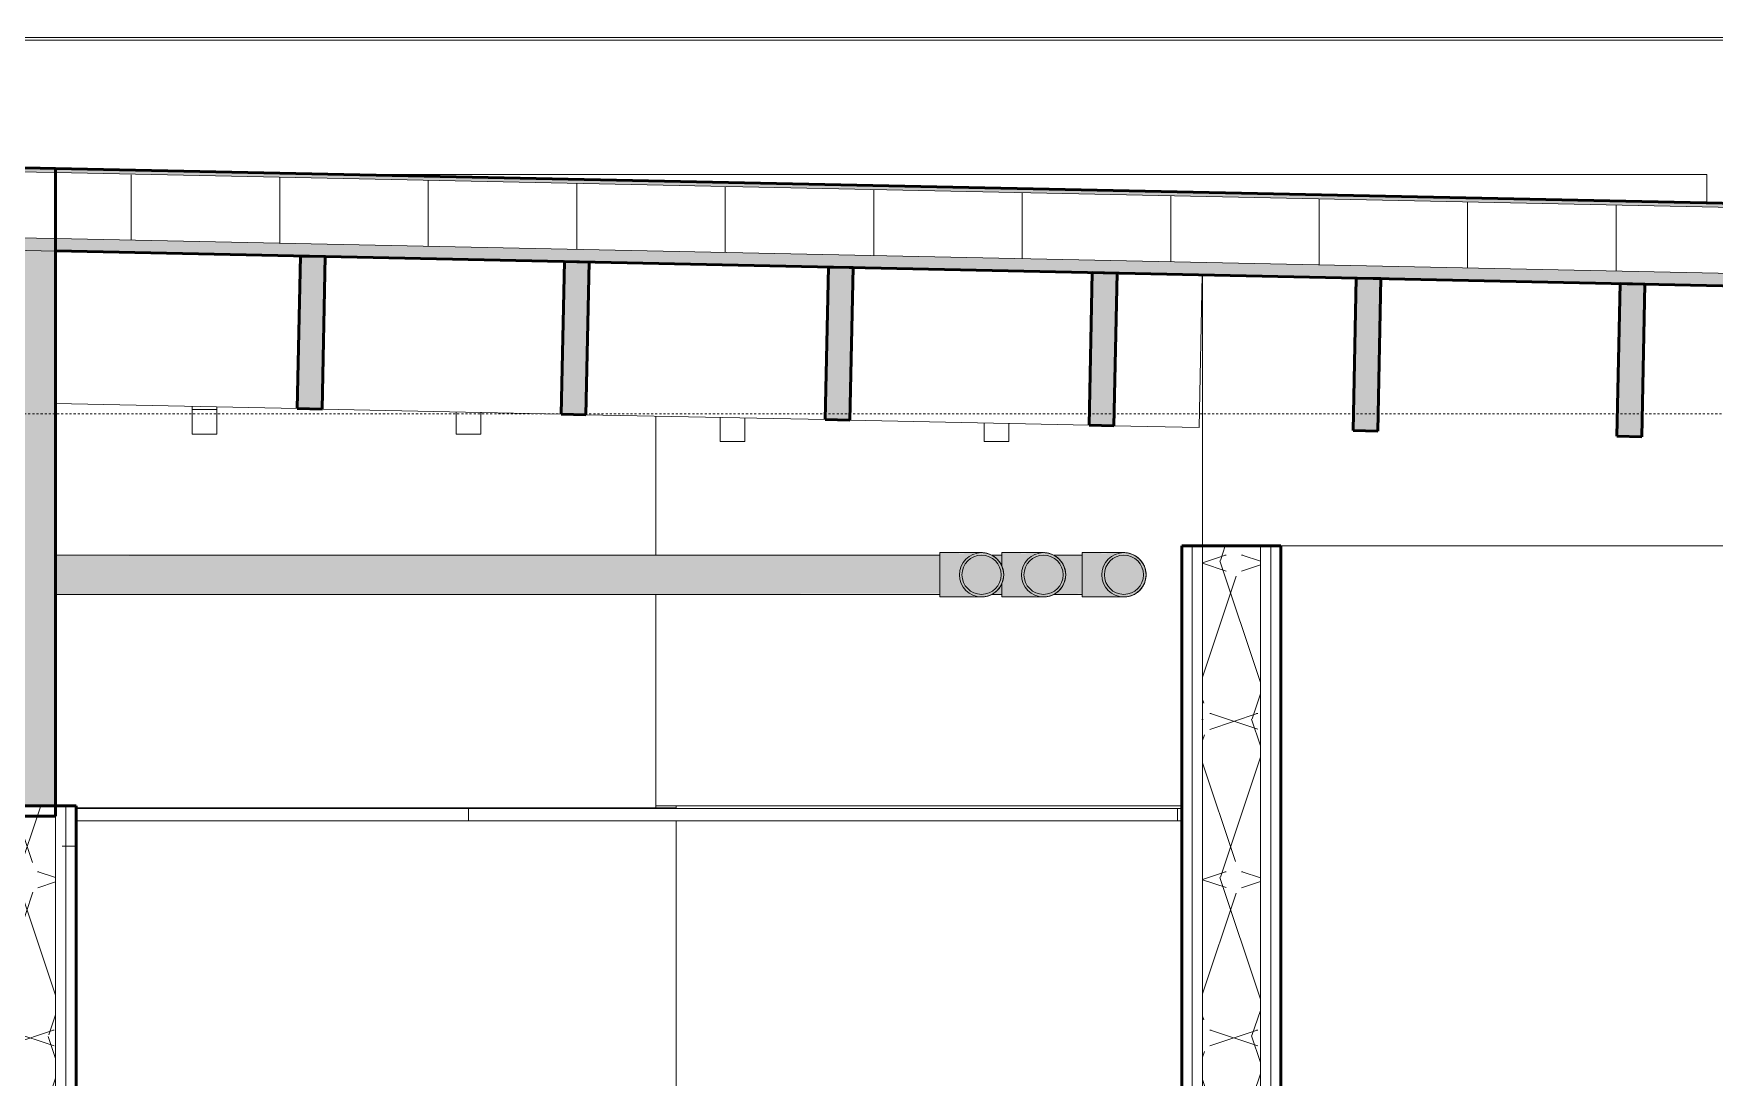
# Model space of a CAD drawing. Header units: inches. Extents: x 9610 to 16692, y -360 to 647.
# Drawn here: x 11647 to 11748.9, y 357.5 to 420.8 of the extents above; entities that cross this region are included whole.
import ezdxf

# ---------------------------------------------------------------- set-up
doc = ezdxf.new("R2010")
doc.units = ezdxf.units.IN
doc.header["$MEASUREMENT"] = 0
doc.linetypes.add('Aligning Line 1_8_', pattern=[0.25, 0.125, -0.125])
for name, color, linetype, lineweight in [('0-1', 7, 'Continuous', 5), ('0-4', 55, 'Continuous', 9), ('A-CLNG-1', 135, 'Continuous', 13), ('A-FLOR-10', 192, 'Continuous', 50), ('A-FLOR-11', 135, 'Continuous', 13), ('A-FLOR-3', 8, 'Continuous', 5), ('A-FLOR-9', 21, 'Continuous', 13), ('A-FLOR-MCUT', 51, 'Continuous', 13), ('A-FLOR-PATT-1', 8, 'Continuous', 9), ('A-ROOF', 132, 'Continuous', 13), ('A-ROOF-1', 252, 'Continuous', 13), ('A-ROOF-2', 31, 'Continuous', 5), ('A-ROOF-3', 132, 'Continuous', 50), ('A-ROOF-4', 135, 'Continuous', 13), ('A-ROOF-PATT-1', 132, 'Continuous', 9), ('A-WALL-2', 7, 'Continuous', 13), ('A-WALL-3', 135, 'Continuous', 13), ('A-WALL-PATT-1', 250, 'Continuous', 9), ('A-WALL-PATT-3', 53, 'Continuous', 9), ('G-ANNO-SYMB', 111, 'Aligning Line 1_8_', 9), ('I-WALL-1', 135, 'Continuous', 13), ('I-WALL-2', 10, 'Continuous', 50), ('P-PIPE-1', 55, 'Continuous', 9), ('P-PIPE-2', 8, 'Continuous', 5), ('P-PIPE-3', 94, 'Continuous', 9), ('S-BEAM-1', 55, 'Continuous', 9), ('S-BEAM-2', 41, 'Continuous', 9), ('S-BEAM-3', 10, 'Continuous', 50)]:
    doc.layers.add(name, color=color, linetype=linetype, lineweight=lineweight)
pattern_1 = [(161.57, (10996.427, 72.48), (-3.839953775732406, -1.544153678278981e-05), [0, -27.322, 3.034, 0]), (18.43, (10995.467, 72.48), (-3.839953775732406, 1.544153678301186e-05), [0, -27.322, 3.034, 0]), (108.43, (10996.427, 72.48), (1.919622001632167, -9.600524588315459), [9.105999999999998, -21.25]), (71.57, (10995.467, 72.48), (1.919622001632168, 9.600524588315459), [9.106, -21.25])]
pattern_2 = [(0, (10995.947, 72), (30.72, 7.68), [1.267, -21.773, 1.267, -21.773, -122.88]), (0, (10995.947, 72), (30.72, 7.68), [-46.08, 1.267, -44.813, 1.267, -21.773, -53.76]), (0, (10995.947, 72), (30.72, 7.68), [-115.2, 1.267, -14.093, 1.267, -37.133]), (120, (11007.467, 75.84), (-22.01107510106448, 22.76430040425796), [1.267, -21.773, 1.267, -21.773, -122.88]), (120, (11007.467, 75.84), (-22.01107510106448, 22.76430040425796), [-46.07999999999999, 1.267, -44.813, 1.267, -21.773, -53.75999999999999]), (120, (11007.467, 75.84), (-22.01107510106448, 22.76430040425796), [-115.2, 1.267, -14.093, 1.267, -37.133]), (240, (11011.307, 91.2), (-8.708924898935503, -30.44430040425795), [1.267, -21.773, 1.267, -21.773, -122.88]), (240, (11011.307, 91.2), (-8.708924898935503, -30.44430040425795), [-46.08, 1.267, -44.813, 1.267, -21.773, -53.76]), (240, (11011.307, 91.2), (-8.708924898935503, -30.44430040425795), [-115.2, 1.267, -14.093, 1.267, -37.133])]
pattern_3 = [(0, (10995.947, 72), (0, 9), []), (90, (10995.947, 72), (-9, 5.51091059616309e-16), [])]

# ---------------------------------------------------------------- blocks, each defined once
blk = doc.blocks.new('Elbow - PVC - Sch 40 - Standard-V23-BUILDING SECTION - EAST_WEST - LOOKING NORTH')
at = {"layer": 'P-PIPE-1'}
for points in [[(11711.74467677441, 388.0000000000051), (11711.74467677441, 389.3440000000009), (11710.58867677441, 389.3437777092749), (11710.58867677441, 388.0000000000051), (11711.08022118118, 388.0000000000051)], [(11711.76677386132, 388.0000000000051), (11711.88092861037, 388.4907890784622), (11711.9728898557, 388.6940261039196), (11712.28023747176, 389.0352656151668), (11712.50118437795, 389.1875000000051), (11712.67132161476, 389.2982043105335), (11712.69313368551, 389.3373714400013), (11711.74467677441, 389.2982043105335), (11711.76635939527, 388.0065245331388)], [(11711.74467677441, 386.656000000001), (11711.74467677441, 388.0000000000011), (11710.58867677441, 388.0000000000051), (11710.58867677441, 386.656000000001)], [(11711.74467677441, 386.656000000001), (11712.52617677442, 386.6888839977577), (11712.54501500826, 386.7102393028121), (11712.69266271001, 386.7346889135881), (11712.36447351476, 386.900097795679), (11712.06842253951, 387.1814732786092), (11711.92357642047, 387.4062500000009), (11711.81532405889, 387.6926523839414), (11711.76635939527, 387.9934754668692), (11711.74467677441, 386.9715948330071), (11711.74467677441, 386.6984198778267)]]:
    blk.add_hatch(color=256, dxfattribs=at).paths.add_polyline_path(points, flags=0)
h = blk.add_hatch(color=256, dxfattribs=at)
h.paths.add_polyline_path([(11713.11992677441, 386.656000000001), (11713.46777957103, 386.7017956894685), (11713.81395287832, 386.8529630812828), (11714.15519238957, 387.1603106973421), (11714.30742677442, 387.3848833555003), (11714.43493067227, 387.7797527378698), (11714.46030293705, 388.0275257775095), (11714.41813108494, 388.3478527966197), (11714.26696369314, 388.6940261039014), (11713.95961607708, 389.0352656151567), (11713.66871088102, 389.2149758368313), (11713.42727439048, 389.3035369187185), (11713.0108582584, 389.3296408574594), (11712.77207397779, 389.2982043105335), (11712.34581693353, 389.0855865060407), (11712.08449636149, 388.8394745340296), (11711.92347296572, 388.5935002381423), (11711.81638985569, 388.3073476160643), (11711.7772158302, 387.9902086491762), (11711.82172246388, 387.6521472033834), (11711.9728898557, 387.3059738960834), (11712.28023747176, 386.9647343848348), (11712.52617677442, 386.8036496460563), (11712.81257915836, 386.6964630812816)], flags=0)
h.paths.add_polyline_path([(11713.11992677442, 386.8125000000003), (11712.81257915836, 386.8529630812824), (11712.42445527328, 387.0496484860863), (11712.22019413494, 387.2385606973485), (11712.09152160742, 387.4062500000009), (11711.9728898557, 387.6926523839414), (11711.93242677442, 388.0000000000051), (11711.9728898557, 388.3073476160643), (11712.09152160743, 388.5937500000049), (11712.28023747176, 388.8396893026642), (11712.6446339714, 389.0774717445462), (11712.94095669981, 389.1639381426872), (11713.11992677442, 389.1875000000051), (11713.42748537664, 389.1469495253885), (11713.82056826226, 388.9463844435913), (11713.95961607708, 388.8396893026599), (11714.14833194141, 388.5937500000015), (11714.2838649171, 388.1789700746407), (11714.30742677442, 388.0000000000011), (11714.26696369314, 387.6926523839418), (11714.07027828833, 387.3045284988563), (11713.95961607708, 387.1603106973438), (11713.66871088102, 386.9529693501158), (11713.29889684901, 386.8360618573146), (11713.16339418733, 386.8182225934741)], flags=0)
for p, q in [((11711.74467677441, 389.3440000000009), (11710.58867677441, 389.3440000000009)), ((11710.58867677441, 388.0000000000006), (11710.58867677441, 389.3440000000006)), ((11710.58867677441, 386.6560000000005), (11710.58867677441, 388.0000000000006)), ((11710.58867677441, 386.656000000001), (11711.74467677441, 386.656000000001))]:
    blk.add_line(p, q, dxfattribs=at)
at = {"layer": 'P-PIPE-1', "flags": 128}
for points in [[(11711.74467677441, 389.3440000000009), (11711.79967210625, 389.3440000000009), (11711.85457945729, 389.3440000000009), (11711.90931098748, 389.3440000000009), (11711.96377913806, 389.3440000000009), (11712.01789677159, 389.3440000000009), (11712.07157731141, 389.3440000000009), (11712.1247348801, 389.3440000000009), (11712.1772844369, 389.3440000000009), (11712.22914191372, 389.3440000000009), (11712.28022434967, 389.3440000000009), (11712.33045002374, 389.3440000000009), (11712.37973858557, 389.3440000000009), (11712.42801118398, 389.3440000000009), (11712.4751905931, 389.3440000000009), (11712.52120133595, 389.3440000000009), (11712.56596980515, 389.3440000000009), (11712.60942438069, 389.3440000000009), (11712.65149554454, 389.3440000000009), (11712.6921159918, 389.3440000000009), (11712.73122073842, 389.3440000000009), (11712.76874722515, 389.3440000000009), (11712.80463541762, 389.3440000000009), (11712.83882790237, 389.3440000000009), (11712.87126997872, 389.3440000000009), (11712.90190974627, 389.3440000000009), (11712.93069818793, 389.3440000000009), (11712.95758924833, 389.3440000000009), (11712.98253990751, 389.3440000000009), (11713.00551024975, 389.3440000000009), (11713.02646352739, 389.3440000000009), (11713.04536621965, 389.3440000000009), (11713.06218808627, 389.3440000000009), (11713.07690221585, 389.3440000000009), (11713.08948506891, 389.3440000000009), (11713.09991651558, 389.3440000000009), (11713.10817986776, 389.3440000000009), (11713.11426190586, 389.3440000000009), (11713.11815289991, 389.3440000000009), (11713.11984662516, 389.3440000000009)], [(11713.11992677441, 389.3440000000009), (11713.17367243956, 389.3429249433533), (11713.22733212311, 389.3397014932717), (11713.28081998101, 389.3343348065886), (11713.3340504441, 389.3268334688578), (11713.386938355, 389.3172094806196), (11713.43939910433, 389.3054782382022), (11713.49134876608, 389.2916585090906), (11713.54270423188, 389.2757724019037), (11713.59338334393, 389.2578453310241), (11713.64330502647, 389.2379059759409), (11713.69238941546, 389.2159862353686), (11713.74055798634, 389.1921211762163), (11713.78773367967, 389.1663489774877), (11713.83384102442, 389.138710869203), (11713.87880625865, 389.1092510664396), (11713.9225574476, 389.0780166985975), (11713.96502459869, 389.0450577340022), (11714.00613977354, 389.0104268999664), (11714.04583719664, 388.9741795984366), (11714.08405336058, 388.9363738173635), (11714.12072712765, 388.8970700379316), (11714.15579982765, 388.8563311378039), (11714.18921535174, 388.8142222905298), (11714.22092024221, 388.7708108612824), (11714.25086377799, 388.7261662990877), (11714.27899805583, 388.6803600257218), (11714.30527806686, 388.6334653214504), (11714.3296617687, 388.5855572077969), (11714.3521101526, 388.536712327523), (11714.37258730595, 388.4870088220176), (11714.39106046967, 388.4365262062867), (11714.40750009064, 388.3853452417463), (11714.42187986897, 388.3335478070217), (11714.43417680008, 388.281216766959), (11714.44437121152, 388.2284358400589), (11714.45244679438, 388.175289464545), (11714.45839062947, 388.1218626632809), (11714.46219320792, 388.0682409077517), (11714.4638484464, 388.0145099813273), (11714.46392677441, 388.000000000001)], [(11714.46392677441, 388.000000000001), (11714.46285171776, 387.9462543348541), (11714.45962826768, 387.8925946513064), (11714.454261581, 387.8391067934046), (11714.44676024327, 387.7858763303114), (11714.43713625503, 387.7329884194124), (11714.42540501261, 387.6805276700829), (11714.4115852835, 387.6285780083308), (11714.39569917632, 387.5772225425329), (11714.37777210543, 387.5265434304793), (11714.35783275035, 387.4766217479381), (11714.33591300978, 387.4275373589522), (11714.31204795063, 387.3793687880732), (11714.2862757519, 387.3321930947389), (11714.25863764361, 387.2860857499952), (11714.22917784085, 387.241120515758), (11714.19794347301, 387.1973693268099), (11714.16498450841, 387.1549021757201), (11714.13035367438, 387.1137870008712), (11714.09410637285, 387.0740895777724), (11714.05630059177, 387.035873413832), (11714.01699681234, 386.9991996467601), (11713.97625791221, 386.9641269467608), (11713.93414906494, 386.9307114226721), (11713.89073763569, 386.8990065322045), (11713.8460930735, 386.8690629964191), (11713.80028680013, 386.8409287185859), (11713.75339209586, 386.8146487075476), (11713.70548398221, 386.7902650057158), (11713.65663910193, 386.7678166218117), (11713.60693559643, 386.747339468461), (11713.5564529807, 386.7288663047407), (11713.50527201616, 386.7124266837722), (11713.45347458143, 386.698046905442), (11713.40114354137, 386.6857499743279), (11713.34836261447, 386.6755555628964), (11713.29521623896, 386.6674799800314), (11713.24178943769, 386.6615361449423), (11713.18816768216, 386.6577335664978), (11713.13443675574, 386.6560783280119), (11713.11992677441, 386.656000000001)], [(11713.11992677441, 386.656000000001), (11713.1188267211, 386.656000000001), (11713.115528321, 386.656000000001), (11713.11003685087, 386.656000000001), (11713.10236109587, 386.656000000001), (11713.09251333559, 386.656000000001), (11713.08050932433, 386.656000000001), (11713.06636826595, 386.656000000001), (11713.05011278313, 386.656000000001), (11713.03176888117, 386.656000000001), (11713.01136590641, 386.656000000001), (11712.98893649925, 386.656000000001), (11712.96451654196, 386.656000000001), (11712.93814510126, 386.656000000001), (11712.90986436583, 386.656000000001), (11712.87971957882, 386.656000000001), (11712.84775896544, 386.656000000001), (11712.81403365587, 386.656000000001), (11712.77859760341, 386.656000000001), (11712.74150749818, 386.656000000001), (11712.70282267644, 386.656000000001), (11712.66260502565, 386.656000000001), (11712.62091888547, 386.656000000001), (11712.57783094484, 386.656000000001), (11712.53341013526, 386.656000000001), (11712.48772752056, 386.656000000001), (11712.44085618317, 386.656000000001), (11712.39287110724, 386.656000000001), (11712.34384905865, 386.656000000001), (11712.29386846223, 386.656000000001), (11712.24300927626, 386.656000000001), (11712.19135286459, 386.656000000001), (11712.13898186646, 386.656000000001), (11712.0859800643, 386.656000000001), (11712.03243224968, 386.656000000001), (11711.97842408769, 386.656000000001), (11711.92404197985, 386.656000000001), (11711.86937292596, 386.656000000001), (11711.81450438482, 386.656000000001), (11711.7595241344, 386.656000000001), (11711.74467677441, 386.656000000001)]]:
    blk.add_lwpolyline(points, dxfattribs=at)
at = {"layer": 'P-PIPE-1'}
for radius, start, end in [(1.34400000000096, 0, 180), (1.343999999999141, 180, 0)]:
    blk.add_arc((11713.11992677441, 388.0000000000006), radius, start, end, dxfattribs=at)
blk = doc.blocks.new('Elbow - PVC - Sch 40 - Standard-V24-BUILDING SECTION - EAST_WEST - LOOKING NORTH')
at = {"layer": 'P-PIPE-1'}
for points in [[(11706.20823295992, 388.0000000000051), (11706.87268855315, 388.0000000000051), (11706.87268855315, 389.344000000001), (11705.71668855315, 389.3437777092749), (11705.71668855315, 388.5219055177457), (11705.79426375602, 388.3062265053084), (11705.83457924028, 388.0000000000051)], [(11706.89478564006, 388.0000000000051), (11707.00894038911, 388.4907890784627), (11707.10090163444, 388.6940261039203), (11707.4082492505, 389.0352656151671), (11707.62919615669, 389.1875000000051), (11707.7993333935, 389.2982043105336), (11707.82114546425, 389.3373714400014), (11706.87268855315, 389.2982043105336), (11706.89437117401, 388.0065245331386)], [(11705.71668855315, 386.656000000001), (11706.87268855315, 386.6984198778268), (11706.87268855315, 388.000000000001), (11705.83457924028, 388.0000000000051), (11705.74668467502, 387.5505115264907), (11705.71668855315, 387.3834103942568), (11705.71668855315, 386.6984198778267)], [(11706.87268855315, 386.656000000001), (11707.65418855316, 386.688883997757), (11707.673026787, 386.7102393028122), (11707.82067448875, 386.7346889135883), (11707.4924852935, 386.900097795679), (11707.19643431825, 387.1814732786086), (11707.05126892098, 387.4070208058272), (11706.94320118079, 387.693504830709), (11706.89437117401, 387.9934754668691), (11706.87268855315, 386.9715948330071), (11706.87268855315, 386.6984198778268)]]:
    blk.add_hatch(color=256, dxfattribs=at).paths.add_polyline_path(points, flags=0)
h = blk.add_hatch(color=256, dxfattribs=at)
h.paths.add_polyline_path([(11708.24793855315, 386.656000000001), (11708.59579134977, 386.7017956894686), (11709.02204839403, 386.9144134939585), (11709.28339158016, 387.1605549372196), (11709.44439218756, 387.4064993411182), (11709.55150740135, 387.6928949124283), (11709.59193855315, 388.0000000000051), (11709.54614286368, 388.3478527966188), (11709.39497547188, 388.694026103898), (11709.08762785582, 389.0352656151562), (11708.84168855316, 389.19635035394), (11708.55528616922, 389.3035369187182), (11708.13887003714, 389.3296408574595), (11707.90008575653, 389.2982043105336), (11707.47382871227, 389.0855865060409), (11707.21267293799, 388.8396893026642), (11707.05158819921, 388.5937500000049), (11706.94428944119, 388.3064954237673), (11706.90522760894, 387.9902086491762), (11706.94973424262, 387.6521472033834), (11707.10090163444, 387.3059738960817), (11707.4082492505, 386.9647343848343), (11707.65418855316, 386.803649646055), (11707.9405909371, 386.6964630812816)], flags=0)
h.paths.add_polyline_path([(11708.24793855316, 386.8125000000003), (11707.94001378995, 386.8532021434593), (11707.55246705202, 387.0496484860864), (11707.34820591368, 387.2385606973492), (11707.21922926765, 387.4069842070467), (11707.10079425923, 387.6934679796296), (11707.06043855316, 388.0000000000051), (11707.10121640452, 388.3081075382632), (11707.22001705575, 388.5943803304752), (11707.40884424836, 388.8401458605801), (11707.77264575014, 389.0774717445448), (11708.06896847856, 389.1639381426873), (11708.28678900602, 389.1823852408496), (11708.55528616922, 389.1470369187234), (11708.94858004099, 388.9463844435918), (11709.08762785581, 388.8396893026642), (11709.27634372015, 388.5937500000049), (11709.41187669584, 388.1789700746552), (11709.43543855316, 388.0000000000051), (11709.39497547188, 387.6926523839414), (11709.19829006706, 387.3045284988546), (11709.08762785582, 387.160310697342), (11708.84168855316, 386.9715948330071), (11708.42690862775, 386.8360618573147), (11708.2484857762, 386.8125720432809)], flags=0)
for p, q in [((11706.87268855315, 389.344000000001), (11705.71668855315, 389.3440000000009)), ((11705.71668855315, 388.5263156716853), (11705.71668855315, 389.3440000000006)), ((11705.71668855315, 386.6560000000005), (11705.71668855315, 387.4736843283157)), ((11705.71668855315, 386.656000000001), (11706.87268855315, 386.656000000001))]:
    blk.add_line(p, q, dxfattribs=at)
at = {"layer": 'P-PIPE-1', "flags": 128}
for points in [[(11706.87268855315, 389.344000000001), (11706.92768388499, 389.344000000001), (11706.98259123603, 389.344000000001), (11707.03732276622, 389.344000000001), (11707.0917909168, 389.344000000001), (11707.14590855033, 389.344000000001), (11707.19958909014, 389.344000000001), (11707.25274665884, 389.344000000001), (11707.30529621564, 389.344000000001), (11707.35715369246, 389.344000000001), (11707.40823612841, 389.344000000001), (11707.45846180248, 389.344000000001), (11707.50775036431, 389.344000000001), (11707.55602296272, 389.344000000001), (11707.60320237184, 389.344000000001), (11707.64921311469, 389.344000000001), (11707.69398158388, 389.344000000001), (11707.73743615943, 389.344000000001), (11707.77950732328, 389.344000000001), (11707.82012777054, 389.344000000001), (11707.85923251716, 389.344000000001), (11707.89675900389, 389.344000000001), (11707.93264719636, 389.344000000001), (11707.9668396811, 389.344000000001), (11707.99928175746, 389.344000000001), (11708.02992152501, 389.344000000001), (11708.05870996667, 389.344000000001), (11708.08560102707, 389.344000000001), (11708.11055168625, 389.344000000001), (11708.13352202849, 389.344000000001), (11708.15447530613, 389.344000000001), (11708.17337799839, 389.344000000001), (11708.19019986501, 389.344000000001), (11708.20491399459, 389.344000000001), (11708.21749684765, 389.344000000001), (11708.22792829432, 389.344000000001), (11708.2361916465, 389.344000000001), (11708.2422736846, 389.344000000001), (11708.24616467865, 389.344000000001), (11708.2478584039, 389.344000000001)], [(11708.28678900602, 389.3432228873259), (11708.3016842183, 389.3429249433534), (11708.35534390184, 389.3397014932717), (11708.40883175975, 389.3343348065887), (11708.46206222284, 389.3268334688578), (11708.51495013374, 389.3172094806197), (11708.56741088307, 389.3054782382022), (11708.61936054482, 389.2916585090907), (11708.67071601062, 389.2757724019039), (11708.72139512267, 389.2578453310242), (11708.77131680521, 389.2379059759409), (11708.8204011942, 389.2159862353687), (11708.86856976508, 389.1921211762164), (11708.91574545841, 389.1663489774878), (11708.96185280316, 389.1387108692031), (11709.00681803739, 389.1092510664397), (11709.05056922634, 389.0780166985975), (11709.09303637743, 389.0450577340023), (11709.13415155228, 389.0104268999664), (11709.17384897538, 388.9741795984368), (11709.21206513932, 388.9363738173636), (11709.24873890639, 388.8970700379317), (11709.28381160639, 388.856331137804), (11709.31722713048, 388.8142222905298), (11709.34893202095, 388.7708108612824), (11709.37887555673, 388.7261662990878), (11709.40700983456, 388.6803600257219), (11709.4332898456, 388.6334653214505), (11709.45767354743, 388.585557207797), (11709.48012193134, 388.536712327523), (11709.50059908469, 388.4870088220176), (11709.51907224841, 388.4365262062868), (11709.53551186938, 388.3853452417463), (11709.54989164771, 388.3335478070218), (11709.56218857882, 388.281216766959), (11709.57238299025, 388.2284358400589), (11709.58045857312, 388.1752894645451), (11709.58640240821, 388.121862663281), (11709.59020498665, 388.0682409077517), (11709.59186022514, 388.0145099813274), (11709.59193855315, 388.0000000000011)], [(11709.59193855315, 388.0000000000011), (11709.5908634965, 387.9462543348542), (11709.58764004642, 387.8925946513065), (11709.58227335974, 387.8391067934047), (11709.57477202201, 387.7858763303115), (11709.56514803377, 387.7329884194125), (11709.55341679135, 387.680527670083), (11709.53959706224, 387.6285780083308), (11709.52371095505, 387.5772225425329), (11709.50578388417, 387.5265434304793), (11709.48584452909, 387.4766217479382), (11709.46392478852, 387.4275373589523), (11709.44005972936, 387.3793687880732), (11709.41428753064, 387.332193094739), (11709.38664942235, 387.2860857499953), (11709.35718961959, 387.2411205157582), (11709.32595525175, 387.19736932681), (11709.29299628715, 387.1549021757202), (11709.25836545312, 387.1137870008713), (11709.22211815159, 387.0740895777724), (11709.18431237051, 387.0358734138321), (11709.14500859108, 386.9991996467602), (11709.10426969095, 386.9641269467608), (11709.06216084368, 386.9307114226722), (11709.01874941443, 386.8990065322045), (11708.97410485224, 386.8690629964191), (11708.92829857887, 386.840928718586), (11708.8814038746, 386.8146487075476), (11708.83349576095, 386.7902650057158), (11708.78465088067, 386.7678166218117), (11708.73494737517, 386.7473394684611), (11708.68446475944, 386.7288663047408), (11708.6332837949, 386.7124266837723), (11708.58148636017, 386.6980469054421), (11708.52915532011, 386.685749974328), (11708.47637439321, 386.6755555628965), (11708.42322801769, 386.6674799800314), (11708.36980121643, 386.6615361449424), (11708.3161794609, 386.6577335664978), (11708.26244853447, 386.656078328012), (11708.24793855315, 386.656000000001)], [(11708.24793855315, 386.656000000001), (11708.24683849984, 386.656000000001), (11708.24354009974, 386.656000000001), (11708.23804862961, 386.656000000001), (11708.23037287461, 386.656000000001), (11708.22052511433, 386.656000000001), (11708.20852110307, 386.656000000001), (11708.19438004469, 386.656000000001), (11708.17812456187, 386.656000000001), (11708.15978065991, 386.656000000001), (11708.13937768515, 386.656000000001), (11708.11694827799, 386.656000000001), (11708.0925283207, 386.656000000001), (11708.06615688, 386.656000000001), (11708.03787614457, 386.656000000001), (11708.00773135755, 386.656000000001), (11707.97577074418, 386.656000000001), (11707.94204543461, 386.656000000001), (11707.90660938215, 386.656000000001), (11707.86951927692, 386.656000000001), (11707.83083445518, 386.656000000001), (11707.79061680439, 386.656000000001), (11707.74893066421, 386.656000000001), (11707.70584272357, 386.656000000001), (11707.661421914, 386.656000000001), (11707.6157392993, 386.656000000001), (11707.56886796191, 386.656000000001), (11707.52088288598, 386.656000000001), (11707.47186083739, 386.656000000001), (11707.42188024097, 386.656000000001), (11707.37102105499, 386.656000000001), (11707.31936464332, 386.656000000001), (11707.2669936452, 386.656000000001), (11707.21399184303, 386.656000000001), (11707.16044402842, 386.656000000001), (11707.10643586642, 386.656000000001), (11707.05205375859, 386.656000000001), (11706.99738470469, 386.656000000001), (11706.94251616355, 386.656000000001), (11706.88753591313, 386.656000000001), (11706.87268855315, 386.656000000001)]]:
    blk.add_lwpolyline(points, dxfattribs=at)
at = {"layer": 'P-PIPE-1'}
for radius, start, end in [(1.34400000000096, 0, 180), (1.343999999999141, 180, 0)]:
    blk.add_arc((11708.24793855315, 388.0000000000006), radius, start, end, dxfattribs=at)
blk = doc.blocks.new('Dimension Lumber - 2x10-V27-BUILDING SECTION - EAST_WEST - LOOKING NORTH')
at = {"layer": 'S-BEAM-1'}
for p, q in [((11656.63939611049, 398.2062098083084), (11656.63939611049, 398.0172666209659)), ((11656.63939611049, 398.0172666209659), (11658.13939611049, 398.0172666209659)), ((11656.63939611049, 396.5269650020307), (11656.63939611049, 398.0172666209659)), ((11658.13939611049, 398.0172666209659), (11658.13939611049, 398.1749488545851)), ((11658.13939611049, 396.5269650020307), (11658.13939611049, 398.0172666209659)), ((11658.13939611049, 396.5269650020307), (11656.63939611049, 396.5269650020307))]:
    blk.add_line(p, q, dxfattribs=at)
blk = doc.blocks.new('Dimension Lumber - 2x10-V28-BUILDING SECTION - EAST_WEST - LOOKING NORTH')
at = {"layer": 'S-BEAM-1'}
for p, q in [((11672.63939611049, 396.5269650020308), (11672.63939611049, 397.8727596352608)), ((11674.13939611049, 396.5269650020308), (11674.13939611049, 397.8414986815376)), ((11674.13939611049, 396.5269650020308), (11672.63939611049, 396.5269650020308))]:
    blk.add_line(p, q, dxfattribs=at)
blk = doc.blocks.new('Dimension Lumber - 2x10-V29-BUILDING SECTION - EAST_WEST - LOOKING NORTH')
at = {"layer": 'S-BEAM-1'}
for p, q in [((11688.63939611049, 396.0906013553926), (11688.63939611049, 397.5393094622133)), ((11690.13939611049, 396.0906013553926), (11690.13939611049, 397.5080485084901)), ((11690.13939611049, 396.0906013553926), (11688.63939611049, 396.0906013553926))]:
    blk.add_line(p, q, dxfattribs=at)
blk = doc.blocks.new('Dimension Lumber - 2x10-V30-BUILDING SECTION - EAST_WEST - LOOKING NORTH')
at = {"layer": 'S-BEAM-1'}
for p, q in [((11704.63939611049, 396.0906013553926), (11704.63939611049, 397.2058592891657)), ((11706.13939611049, 396.0906013553926), (11706.13939611049, 397.1745983354426)), ((11706.13939611049, 396.0906013553926), (11704.63939611049, 396.0906013553926))]:
    blk.add_line(p, q, dxfattribs=at)
blk = doc.blocks.new('Dimension Lumber - 2x10-V31-BUILDING SECTION - EAST_WEST - LOOKING NORTH')
at = {"layer": 'S-BEAM-1'}
for p, q in [((11648.36439611049, 407.6306746375766), (11663.2113021585, 407.3212556756436)), ((11664.7109765155, 407.2900015085275), (11679.20782863315, 406.9878778930728)), ((11680.70750299015, 406.9566237259569), (11695.20435510779, 406.6545001105023)), ((11696.70402946479, 406.6232459433862), (11711.20088158244, 406.3211223279316)), ((11712.70055593944, 406.2898681608155), (11717.86664393153, 406.1822036023817)), ((11717.86664393153, 406.1822036023817), (11717.67390990098, 396.9342117342263)), ((11648.36439611049, 398.3786660696812), (11663.01856812795, 398.0732638074881)), ((11664.51824248495, 398.0420096403722), (11679.0150946026, 397.7398860249174)), ((11680.5147689596, 397.7086318578014), (11695.01162107724, 397.4065082423468)), ((11696.51129543424, 397.3752540752308), (11711.00814755189, 397.0731304597761)), ((11712.50782190889, 397.04187629266), (11717.67390990098, 396.9342117342263))]:
    blk.add_line(p, q, dxfattribs=at)
blk = doc.blocks.new('Dimension Lumber - 2x10-2084812-BUILDING SECTION - EAST_WEST - LOOKING NORTH')
at = {"layer": 'S-BEAM-2'}
blk.add_hatch(color=256, dxfattribs=at).paths.add_polyline_path([(11664.51824248494, 398.0420096403727), (11664.7109765155, 407.290001508528), (11663.2113021585, 407.3212556756441), (11663.01856812795, 398.0732638074884)], flags=0)
at = {"layer": 'S-BEAM-3'}
for p, q in [((11663.2113021585, 407.3212556756436), (11663.01856812795, 398.0732638074883)), ((11664.7109765155, 407.2900015085277), (11663.2113021585, 407.3212556756436)), ((11664.51824248495, 398.0420096403724), (11664.7109765155, 407.2900015085277)), ((11663.01856812795, 398.0732638074883), (11664.51824248495, 398.0420096403724))]:
    blk.add_line(p, q, dxfattribs=at)
blk = doc.blocks.new('Dimension Lumber - 2x10-2084813-BUILDING SECTION - EAST_WEST - LOOKING NORTH')
at = {"layer": 'S-BEAM-2'}
blk.add_hatch(color=256, dxfattribs=at).paths.add_polyline_path([(11680.51476895959, 397.708631857802), (11680.70750299015, 406.9566237259571), (11679.20782863314, 406.9878778930733), (11679.0150946026, 397.7398860249178)], flags=0)
at = {"layer": 'S-BEAM-3'}
for p, q in [((11679.20782863315, 406.9878778930731), (11679.0150946026, 397.7398860249177)), ((11680.70750299015, 406.9566237259571), (11679.20782863315, 406.9878778930731)), ((11680.5147689596, 397.7086318578018), (11680.70750299015, 406.9566237259571)), ((11679.0150946026, 397.7398860249177), (11680.5147689596, 397.7086318578018))]:
    blk.add_line(p, q, dxfattribs=at)
blk = doc.blocks.new('Dimension Lumber - 2x10-2084814-BUILDING SECTION - EAST_WEST - LOOKING NORTH')
at = {"layer": 'S-BEAM-2'}
blk.add_hatch(color=256, dxfattribs=at).paths.add_polyline_path([(11696.51129543423, 397.3752540752315), (11696.70402946479, 406.6232459433866), (11695.20435510778, 406.6545001105028), (11695.01162107725, 397.4065082423471)], flags=0)
at = {"layer": 'S-BEAM-3'}
for p, q in [((11695.20435510779, 406.6545001105023), (11695.01162107725, 397.406508242347)), ((11696.70402946479, 406.6232459433864), (11695.20435510779, 406.6545001105023)), ((11696.51129543425, 397.3752540752311), (11696.70402946479, 406.6232459433864)), ((11695.01162107725, 397.406508242347), (11696.51129543425, 397.3752540752311))]:
    blk.add_line(p, q, dxfattribs=at)
blk = doc.blocks.new('Dimension Lumber - 2x10-2084815-BUILDING SECTION - EAST_WEST - LOOKING NORTH')
at = {"layer": 'S-BEAM-2'}
blk.add_hatch(color=256, dxfattribs=at).paths.add_polyline_path([(11712.50782190888, 397.0418762926607), (11712.70055593944, 406.2898681608156), (11711.20088158243, 406.3211223279319), (11711.00814755189, 397.0731304597763)], flags=0)
at = {"layer": 'S-BEAM-3'}
for p, q in [((11711.20088158244, 406.3211223279317), (11711.00814755189, 397.0731304597763)), ((11712.70055593944, 406.2898681608158), (11711.20088158244, 406.3211223279317)), ((11712.50782190889, 397.0418762926604), (11712.70055593944, 406.2898681608158)), ((11711.00814755189, 397.0731304597763), (11712.50782190889, 397.0418762926604))]:
    blk.add_line(p, q, dxfattribs=at)
blk = doc.blocks.new('Dimension Lumber - 2x10-V32-BUILDING SECTION - EAST_WEST - LOOKING NORTH')
at = {"layer": 'S-BEAM-2'}
blk.add_hatch(color=256, dxfattribs=at).paths.add_polyline_path([(11728.50434838354, 396.70849851009), (11728.69708241409, 405.9564903782453), (11727.19740805709, 405.9877445453614), (11727.00467402654, 396.7397526772078)], flags=0)
at = {"layer": 'S-BEAM-3'}
for p, q in [((11727.19740805709, 405.9877445453612), (11727.00467402654, 396.7397526772058)), ((11728.69708241409, 405.9564903782452), (11727.19740805709, 405.9877445453612)), ((11728.50434838354, 396.7084985100898), (11728.69708241409, 405.9564903782452)), ((11727.00467402654, 396.7397526772058), (11728.50434838354, 396.7084985100898))]:
    blk.add_line(p, q, dxfattribs=at)
blk = doc.blocks.new('CTR - 1st Phase - Common Walls_rvt-1-BUILDING SECTION - EAST_WEST - LOOKING NORTH')
at = {"layer": 'A-WALL-PATT-1'}
h = blk.add_hatch(dxfattribs=at)
h.set_pattern_fill('FP_1', color=256, style=0, pattern_type=2)
h.set_pattern_definition(pattern_2)
h.paths.add_polyline_path([(11717.26439611059, 267.9999999999999), (11717.26439611059, 389.7500000000003), (11716.63939611059, 389.7500000000003), (11716.63939611059, 267.9999999999999)], flags=0)
h = blk.add_hatch(dxfattribs=at)
h.set_pattern_fill('FP_1', color=256, style=0, pattern_type=2)
h.set_pattern_definition(pattern_2)
h.paths.add_polyline_path([(11717.8893961105, 267.9999999999999), (11717.8893961105, 389.7500000000003), (11717.26439611059, 389.7500000000003), (11717.26439611059, 267.9999999999999)], flags=0)
h = blk.add_hatch(dxfattribs=at)
h.set_pattern_fill('FP_1', color=256, style=0, pattern_type=2)
h.set_pattern_definition(pattern_2)
h.paths.add_polyline_path([(11722.01439611058, 267.9999999999876), (11722.01439611058, 389.7499999999876), (11721.38939611059, 389.7499999999876), (11721.38939611059, 267.9999999999876)], flags=0)
h = blk.add_hatch(dxfattribs=at)
h.set_pattern_fill('FP_1', color=256, style=0, pattern_type=2)
h.set_pattern_definition(pattern_2)
h.paths.add_polyline_path([(11722.63939611059, 267.9999999999876), (11722.63939611059, 389.7499999999876), (11722.01439611058, 389.7499999999876), (11722.01439611058, 267.9999999999876)], flags=0)
h = blk.add_hatch(dxfattribs=at)
h.set_pattern_fill('FP_1', color=256, style=0, pattern_type=2)
h.set_pattern_definition(pattern_2)
h.paths.add_polyline_path([(11648.98939611049, 268.0000000000002), (11648.98939611049, 373.9999815333431), (11648.36439611049, 373.9999815333431), (11648.36439611049, 268.0000000000002)], flags=0)
h = blk.add_hatch(dxfattribs=at)
h.set_pattern_fill('FP_1', color=256, style=0, pattern_type=2)
h.set_pattern_definition(pattern_2)
h.paths.add_polyline_path([(11649.61439611049, 268.0000000000002), (11649.61439611049, 373.9999815333431), (11648.98939611049, 373.9999815333431), (11648.98939611049, 268.0000000000002)], flags=0)
at = {"layer": 'A-WALL-PATT-3'}
h = blk.add_hatch(dxfattribs=at)
h.set_pattern_fill('FP_5', color=256, style=0, pattern_type=2)
h.set_pattern_definition(pattern_1)
h.paths.add_polyline_path([(11721.38939611059, 267.9999999999876), (11721.38939611059, 389.7499999999876), (11717.8893961105, 389.7499999999876), (11717.8893961105, 267.9999999999876)], flags=0)
h = blk.add_hatch(dxfattribs=at)
h.set_pattern_fill('FP_5', color=256, style=0, pattern_type=2)
h.set_pattern_definition(pattern_1)
h.paths.add_polyline_path([(11645.70980632208, 268.0000000000002), (11644.86439611048, 282.993230672503), (11644.86439611048, 268.0000000000002)], flags=0)
h.paths.add_polyline_path([(11648.0893961105, 268.0000000000002), (11648.36439611049, 268.0000000000002), (11648.36439611049, 373.9999815333418), (11644.86439611048, 373.9999815333418), (11644.86439611048, 373.874999999988), (11645.70980632208, 373.874999999988), (11645.70980632208, 268.0000000000002)], flags=0)
at = {"layer": 'P-PIPE-1'}
for points in [[(11704.49057924028, 386.8125000000003), (11704.79918839348, 386.8534856270737), (11705.16257924028, 387.0316381698112), (11705.41228926635, 387.2672021851799), (11705.51944194465, 387.4073545929411), (11705.65451738296, 387.8210299253499), (11705.67807924028, 388.0000000000001), (11705.59591400602, 388.4080255193732), (11705.44093075419, 388.695471501146), (11705.32928442595, 388.8404444421884), (11705.0831295743, 389.0289020849127), (11704.79657244854, 389.147215229889), (11704.49057924028, 389.187500000005), (11704.09210756921, 389.109292099274), (11703.81857924027, 388.9683618301791), (11703.65088993762, 388.8396893026641), (11703.46217407329, 388.5937500000049), (11703.34331927169, 388.3056533840106), (11703.31981493614, 387.8728797693769), (11703.34354232157, 387.6926523839413), (11703.46217407329, 387.4062500000009), (11703.65088993762, 387.1603106973419), (11703.89682924028, 386.971594833007), (11704.31160916569, 386.8360618573146), (11704.48915294645, 386.8126877751461)], [(11708.2484857762, 386.8125720432809), (11708.55572915118, 386.8531465704191), (11708.91993855315, 387.0316381698105), (11709.16964857922, 387.2672021851795), (11709.2764621576, 387.4065359332928), (11709.41187669583, 387.8210299253462), (11709.43543855316, 388.0000000000051), (11709.37137151528, 388.3643326082024), (11709.19829006706, 388.6954715011469), (11709.08734693283, 388.8399048624509), (11708.84130779916, 389.0285628804654), (11708.42690862775, 389.1639381426873), (11708.24793855316, 389.1875000000051), (11707.84946688208, 389.1092920992733), (11707.57593855315, 388.9683618301783), (11707.4082492505, 388.8396893026642), (11707.21953338617, 388.5937500000049), (11707.10079425923, 388.3065320203711), (11707.07717424901, 387.8728797693782), (11707.10090163444, 387.6926523839414), (11707.21953338616, 387.4062500000009), (11707.4082492505, 387.160310697342), (11707.65418855315, 386.9715948330071), (11707.9405909371, 386.8529630812824), (11708.24793855316, 386.8125720601272)], [(11713.11992677442, 386.8125000000003), (11713.42727439048, 386.8529630812824), (11713.79192677441, 387.031638169811), (11714.04163680048, 387.2672021851807), (11714.14833194141, 387.4062500000009), (11714.2838649171, 387.8210299253639), (11714.30742677442, 388.0000000000011), (11714.26696369314, 388.3073476160603), (11714.07027828833, 388.6954715011464), (11713.95961607708, 388.8396893026599), (11713.66871088102, 389.0470306498863), (11713.29889684901, 389.1639381426872), (11713.11992677442, 389.1875000000051), (11712.72145510335, 389.1092920992739), (11712.44792677441, 388.9683618301806), (11712.28005112929, 388.8394464564253), (11712.09140513692, 388.5934688153287), (11711.9728898557, 388.3073476160643), (11711.94916247027, 387.8728797693767), (11711.9728898557, 387.6926523839414), (11712.09152160742, 387.4062500000009), (11712.28023747176, 387.160310697342), (11712.52617677441, 386.9715948330071), (11712.81257915836, 386.8529630812824)]]:
    blk.add_hatch(color=256, dxfattribs=at).paths.add_polyline_path(points, flags=0)
at = {"layer": 'P-PIPE-2'}
h = blk.add_hatch(color=256, dxfattribs=at)
h.paths.add_polyline_path([(10400.71668907884, 388.0000000000004), (10400.76248476831, 388.3478527966177), (10400.91365216012, 388.6940261039022), (10401.22099977618, 389.0352656151579), (10401.38868907884, 389.1875000000003), (10400.34929839172, 389.1466643339511), (10400.34929839172, 388.0000000000004), (10400.47977338101, 388.0000000000004)], flags=0)
h.paths.add_polyline_path([(11710.58867677441, 388.0000000000051), (11710.58867677441, 389.1875000000051), (11708.94196465705, 389.1470369187234), (11709.28320416831, 388.8396893026642), (11709.44428890709, 388.5937500000049), (11709.55150740135, 388.3071050875725), (11709.59193855315, 388.0000000000051), (11709.92752043176, 388.0000000000051)], flags=0)
h.paths.add_polyline_path([(11706.89478564006, 388.0000000000051), (11706.90522760894, 388.0097913508308), (11706.89588840788, 388.0069810850808)], flags=0)
h.paths.add_polyline_path([(11703.11532924027, 388.000000000005), (11703.13701186113, 388.0065245331386), (11703.11532924027, 388.139885877387)], flags=0)
h.paths.add_polyline_path([(11703.13742632719, 388.000000000005), (11703.14786829607, 388.0097913508307), (11703.138529095, 388.0069810850807)], flags=0)
h.paths.add_polyline_path([(10396.22128661298, 388.0000000000004), (10396.47405617329, 388.0000591068547), (10396.51984408119, 388.3478527966184), (10396.671011473, 388.6940261039055), (10396.97835908906, 389.0352656151589), (10397.14604839172, 389.1874715310112), (10396.22128661298, 389.1470369187187), (10396.22128661298, 388.1459320809959)], flags=0)
h.paths.add_polyline_path([(11705.71668855315, 388.5219055177457), (11705.71668855315, 389.187500000005), (11705.18460534418, 389.1470369187233), (11705.52584485543, 388.8396893026641), (11705.68692959421, 388.5937500000049)], flags=0)
h.paths.add_polyline_path([(11707.21592159606, 388.8908486796671), (11707.46770721912, 389.1266401188852), (11707.21953338616, 388.894263426535)], flags=0)
h.paths.add_polyline_path([(11703.45856228319, 388.890848679667), (11703.71034790625, 389.1266401188845), (11703.46217407329, 388.8942634265372)], flags=0)
h = blk.add_hatch(color=256, dxfattribs=at)
h.paths.add_polyline_path([(11665.23141400602, 388.0000000000049), (11701.95932924028, 388.000000000005), (11701.95932924028, 389.1875000000049), (11648.36439611049, 389.1470369187231), (11648.36439611049, 388.0000000000048), (11659.84949213102, 388.0000000000049)], flags=0)
h.paths.add_polyline_path([(10450.41439611048, 388.0000000000006), (10450.41439611037, 389.1875000000005), (10404.59193907884, 389.1470369187186), (10404.59193907884, 388.0000000000004), (10448.91707025601, 388.0000000000006)], flags=0)
h = blk.add_hatch(color=256, dxfattribs=at)
h.paths.add_polyline_path([(10396.22128661298, 386.8124999999957), (10397.12402228782, 386.8529630812777), (10396.78278277657, 387.1603106973373), (10396.62169803778, 387.4062499999962), (10396.51451147301, 387.6926523839367), (10396.47405617329, 387.9999408931462), (10396.22128661298, 388.0000000000004), (10396.22128661298, 386.836061857314)], flags=0)
h.paths.add_polyline_path([(11708.86305519767, 386.8125000000003), (11710.58867677441, 386.8529630812824), (11710.58867677441, 388.0000000000051), (11709.59193855315, 388.0000000000014), (11709.50404398789, 387.5505115264914), (11709.39497547187, 387.3059738961044), (11709.08762785581, 386.9647343848457), (11708.86318343992, 386.8125531196818)], flags=0)
h.paths.add_polyline_path([(10400.34929839172, 386.8124999999957), (10401.36653187573, 386.8530636772378), (10401.02502533954, 387.160829542823), (10400.86404600468, 387.406956689123), (10400.75704070588, 387.6934989629781), (10400.71668907884, 387.9999999999992), (10400.34929839172, 387.9990347184598), (10400.34929839172, 386.836061857314)], flags=0)
h.paths.add_polyline_path([(11705.71668855315, 386.8125000000003), (11705.68692959422, 387.4062500000009), (11705.59591400602, 387.2516265922328), (11705.33026854294, 386.9647343848452), (11705.16257924027, 386.8125000000003), (11705.59591400602, 386.8125000000003)], flags=0)
h.paths.add_polyline_path([(11706.89478564006, 388.0000000000051), (11706.87268855315, 388.0000000000051), (11706.89437117401, 387.9934754668691)], flags=0)
h.paths.add_polyline_path([(10403.35889338938, 387.6521472033825), (10403.42237636503, 387.865651723247), (10403.40446794307, 387.9983203070362), (10403.36402109213, 387.6910959726986)], flags=0)
h.paths.add_polyline_path([(10399.17120130481, 388.0000000000004), (10399.16195786253, 387.9993123625067), (10399.17109234468, 387.9993102265275)], flags=0)
h = blk.add_hatch(color=256, dxfattribs=at)
h.paths.add_polyline_path([(10404.59193907884, 386.8124999999957), (10450.41439611048, 386.8529630812779), (10450.41439611037, 388.0000000000006), (10404.59193907885, 388.0000000000004), (10404.59193907884, 386.836061857314)], flags=0)
h.paths.add_polyline_path([(11649.08564838102, 386.8125000000002), (11701.95932924028, 386.8529630812824), (11701.95932924028, 388.000000000005), (11648.36439611049, 388.0000000000048), (11648.36439611049, 386.8125000000002)], flags=0)
at = {"layer": 'A-CLNG-1'}
for p, q in [((11649.61439611049, 373.8249999966185), (11673.38939611063, 373.8249999966185)), ((11673.38939611063, 373.0749999966185), (11649.61439611049, 373.0749999966185)), ((11673.38939611063, 373.8249999966184), (11716.36439611054, 373.8249999966184)), ((11673.38939611063, 373.0749999966184), (11673.38939611063, 373.8249999966184)), ((11716.36439611054, 373.0749999966184), (11673.38939611063, 373.0749999966184)), ((11716.36439611054, 373.8249999966184), (11716.63939611059, 373.8249999966184)), ((11716.36439611054, 373.0749999966184), (11716.36439611054, 373.8249999966184)), ((11716.63939611059, 373.0749999966184), (11716.36439611054, 373.0749999966184))]:
    blk.add_line(p, q, dxfattribs=at)
at = {"layer": 'A-WALL-2'}
for p, q in [((11717.26439611059, 389.7499999999998), (11717.26439611059, 267.9999999999999)), ((11717.88939611059, 389.7499999999998), (11717.88939611059, 267.9999999999999)), ((11721.38939611059, 389.7499999999998), (11721.38939611059, 267.9999999999999)), ((11722.01439611059, 389.7499999999998), (11722.01439611059, 267.9999999999999)), ((11648.36439611049, 373.9999999998856), (11648.36439611049, 267.9999999999999)), ((11648.98939611049, 373.9999999998856), (11648.98939611049, 267.9999999999999))]:
    blk.add_line(p, q, dxfattribs=at)
at = {"layer": 'I-WALL-1'}
for p, q in [((11848.81439611052, 389.749999999987), (11722.63939611059, 389.749999999987)), ((11685.98939611037, 373.8749999999873), (11649.61439611049, 373.8749999999873)), ((11684.73939611036, 373.9999999998545), (11685.98939611037, 373.9999999998545)), ((11716.63939611059, 373.9999999998555), (11685.98939611037, 373.9999999998553)), ((11685.98939611037, 373.9999999998545), (11685.98939611037, 373.8749999999873)), ((11685.98939611037, 373.8249999966185), (11685.98939611037, 373.8749999999873)), ((11685.98939611037, 268), (11685.98939611037, 373.0749999966184))]:
    blk.add_line(p, q, dxfattribs=at)
at = {"layer": 'I-WALL-2'}
for p, q in [((11722.63939611059, 389.7499999999998), (11716.63939611059, 389.7499999999998)), ((11716.63939611059, 389.7499999999998), (11716.63939611059, 267.9999999999999)), ((11722.63939611059, 267.9999999999999), (11722.63939611059, 389.7499999999998)), ((11649.61439611049, 373.9999999998856), (11643.61439611049, 373.9999999998856)), ((11649.61439611049, 267.9999999999999), (11649.61439611049, 373.9999999998856))]:
    blk.add_line(p, q, dxfattribs=at)
at = {"layer": 'P-PIPE-1'}
for p, q in [((11701.95932924028, 389.1875000000004), (11648.36439611049, 389.1875000000004)), ((11705.71668855315, 389.1875000000003), (11705.10569588479, 389.1875000000003)), ((11710.58867677441, 389.1875000000004), (11708.86305519767, 389.1875000000004)), ((11648.36439611049, 386.8125000000003), (11701.95932924028, 386.8125000000003)), ((11705.10569588479, 386.8125000000003), (11705.71668855315, 386.8125000000003)), ((11708.86305519767, 386.8125000000003), (11710.58867677441, 386.8125000000003))]:
    blk.add_line(p, q, dxfattribs=at)
at = {"layer": 'P-PIPE-3'}
for centre, radius, start, end in [((11704.49057924028, 388.0000000000006), 1.1875, 0, 180), ((11708.24793855316, 388.0000000000006), 1.1875, 0, 180), ((11713.11992677442, 388.0000000000006), 1.187500000001819, 0, 180), ((11704.49057924028, 388.0000000000006), 1.1875, 180, 0), ((11708.24793855316, 388.0000000000006), 1.1875, 180, 0), ((11713.11992677442, 388.0000000000006), 1.1875, 180, 0)]:
    blk.add_arc(centre, radius, start, end, dxfattribs=at)
at = {"layer": '0-4'}
for name, p in [('Dimension Lumber - 2x10-V31-BUILDING SECTION - EAST_WEST - LOOKING NORTH', (0, 0)), ('Dimension Lumber - 2x10-2084812-BUILDING SECTION - EAST_WEST - LOOKING NORTH', (0, 0)), ('Dimension Lumber - 2x10-2084813-BUILDING SECTION - EAST_WEST - LOOKING NORTH', (0, 0)), ('Dimension Lumber - 2x10-2084814-BUILDING SECTION - EAST_WEST - LOOKING NORTH', (0, 0)), ('Dimension Lumber - 2x10-2084815-BUILDING SECTION - EAST_WEST - LOOKING NORTH', (0, 0)), ('Dimension Lumber - 2x10-V32-BUILDING SECTION - EAST_WEST - LOOKING NORTH', (0, 0)), ('Dimension Lumber - 2x10-V32-BUILDING SECTION - EAST_WEST - LOOKING NORTH', (15.99652647464882, -0.3333777825707215)), ('Dimension Lumber - 2x10-V27-BUILDING SECTION - EAST_WEST - LOOKING NORTH', (0, 0)), ('Dimension Lumber - 2x10-V28-BUILDING SECTION - EAST_WEST - LOOKING NORTH', (0, 0)), ('Dimension Lumber - 2x10-V29-BUILDING SECTION - EAST_WEST - LOOKING NORTH', (0, 0)), ('Dimension Lumber - 2x10-V30-BUILDING SECTION - EAST_WEST - LOOKING NORTH', (0, 0)), ('Elbow - PVC - Sch 40 - Standard-V23-BUILDING SECTION - EAST_WEST - LOOKING NORTH', (-8.629347534134466, 0)), ('Elbow - PVC - Sch 40 - Standard-V24-BUILDING SECTION - EAST_WEST - LOOKING NORTH', (0, 0)), ('Elbow - PVC - Sch 40 - Standard-V23-BUILDING SECTION - EAST_WEST - LOOKING NORTH', (0, 0))]:
    blk.add_blockref(name, p, dxfattribs=at)
blk = doc.blocks.new('Basic Wall _ EXT - FIBER CEMENT - SMALL - ___-2145935-BUILDING SECTION - EAST_WEST - LOOKING NORTH')
at = {"layer": 'A-WALL-3'}
for p, q in [((12108.98036504494, 420.5719520895087), (11546.98939611051, 420.5719520895087)), ((11546.98939611051, 420.4150655022418), (12109.3029799352, 420.4150655022417))]:
    blk.add_line(p, q, dxfattribs=at)

msp = doc.modelspace()

# ---------------------------------------------------------------- hatches: boundary and pattern name
at = {"layer": 'A-FLOR-3'}
msp.add_hatch(color=256, dxfattribs=at).paths.add_polyline_path([(11852.4143961105, 408.1335822223464), (11852.40866214114, 408.383755927628), (11648.3643961105, 412.6346781365998), (11648.3643961105, 412.3846238890131), (11847.72728961372, 408.2312302743624)], flags=0)
at = {"layer": 'A-FLOR-9'}
msp.add_hatch(color=256, dxfattribs=at).paths.add_polyline_path([(11852.4143961105, 403.3825515182006), (11852.4143961105, 404.1327142609605), (11648.36439611049, 408.3808236602615), (11648.36439611049, 407.6335931848674), (11816.61895491321, 404.1282898764775)], flags=0)
at = {"layer": 'A-FLOR-PATT-1'}
h = msp.add_hatch(dxfattribs=at)
h.set_pattern_fill('FP_17', color=256, style=0, pattern_type=2)
h.set_pattern_definition(pattern_3)
h.paths.add_polyline_path([(11852.4143961105, 404.1327142609605), (11852.4143961105, 408.1335822223464), (11648.3643961105, 412.3511655932145), (11648.36439611049, 408.3837559276274), (11815.92522650602, 404.8929052943872)], flags=0)
at = {"layer": 'A-ROOF-1'}
h = msp.add_hatch(color=256, dxfattribs=at)
h.paths.add_polyline_path([(11930.08939611045, 406.5103612815428), (11930.08939611045, 406.7604155672138), (11852.4143961105, 408.3792127328849), (11852.4143961105, 408.1291584472138), (11918.09100183884, 406.7604155672137)], flags=0)
h.paths.add_polyline_path([(11648.3643961105, 412.3816922309976), (11648.3643961105, 412.6317465166687), (11255.82689611046, 420.8124815333418), (11255.82689611046, 420.5624272476708), (11643.70372650602, 412.4788235956048)], flags=0)
at = {"layer": 'A-ROOF-2'}
h = msp.add_hatch(color=256, dxfattribs=at)
h.paths.add_polyline_path([(12031.20210150602, 373.9999815333416), (12110.52689611047, 373.9999815333418), (12110.52689611047, 397.9988958199215), (11852.4143961105, 403.3781270194647), (11852.4143961105, 373.9999815333409), (11945.09135150602, 373.9999815333412)], flags=0)
h.paths.add_polyline_path([(11363.84378900602, 373.9999815333408), (11648.36439611049, 373.9999815333418), (11648.36439611049, 407.6306608032486), (11255.82689611046, 415.8113958199216), (11255.82689611046, 373.9999815333418), (11342.31610150602, 373.9999815333407)], flags=0)
at = {"layer": 'A-ROOF-PATT-1'}
h = msp.add_hatch(dxfattribs=at)
h.set_pattern_fill('FP_17', color=256, style=0, pattern_type=2)
h.set_pattern_definition(pattern_3)
h.paths.add_polyline_path([(12110.3393961105, 398.7529662980292), (12110.3393961105, 402.5227875107818), (11930.0893961101, 402.5227875107884), (11930.08939611045, 406.5103612815428), (11852.4143961105, 408.1291584472138), (11852.4143961105, 404.1282898764777), (12109.71439611049, 398.7660378001539)], flags=0)
h.paths.add_polyline_path([(11648.36439611049, 408.3808236602615), (11648.3643961105, 412.3816922309976), (11255.82689611046, 420.5624272476708), (11255.82689611046, 416.5615586769347), (11643.70372650602, 408.4779550248687)], flags=0)
h = msp.add_hatch(dxfattribs=at)
h.set_pattern_fill('FP_3', color=256, style=0, pattern_type=2)
h.set_pattern_definition([(0, (10995.947, 72), (0, 4.798), []), (315, (10995.947, 72), (4.798426617131912, 0), [6.786, -6.786]), (45, (10995.947, 72), (4.798426617131912, 0), [6.786, -6.786])])
h.paths.add_polyline_path([(12110.3393961105, 398.0028034410161), (12110.3393961105, 398.7529662980292), (11852.4143961105, 404.1282898764777), (11852.4143961105, 403.3781270194647), (12109.71439611049, 398.0158288446667)], flags=0)
h.paths.add_polyline_path([(11648.36439611049, 407.6306608032486), (11648.36439611049, 408.3808236602615), (11255.82689611046, 416.5615586769347), (11255.82689611046, 415.8113958199216), (11643.70372650602, 407.7277921678555)], flags=0)

# ---------------------------------------------------------------- linework, layer by layer
at = {"layer": 'A-FLOR-10'}
for p, q in [((11852.4143961105, 408.3836364699325), (11648.36439611049, 412.6346781365993)), ((11648.36439611049, 412.6346781365993), (11648.36439611049, 407.6335931848669)), ((11648.36439611049, 407.6335931848669), (11852.4143961105, 403.3825515182001))]:
    msp.add_line(p, q, dxfattribs=at)
at = {"layer": 'A-FLOR-11'}
for p, q in [((11627.1393961105, 413.0768656365992), (11648.36439611049, 412.6346781365995)), ((11666.03320495568, 412.2665779523245), (11748.43939611053, 412.2665779523245)), ((11748.43939611053, 410.5497823032653), (11748.43939611053, 412.2665779523245)), ((11666.03320495568, 407.2654930005921), (11665.88697268723, 407.2654930005921))]:
    msp.add_line(p, q, dxfattribs=at)
at = {"layer": 'A-FLOR-MCUT'}
for p, q in [((11852.4143961105, 408.1335822223459), (11648.36439611049, 412.3846238890126)), ((11852.4143961105, 404.13271426096), (11648.36439611049, 408.3837559276268))]:
    msp.add_line(p, q, dxfattribs=at)
at = {"layer": 'A-ROOF'}
for p, q in [((11648.3643961105, 412.3816922309971), (11255.82689611046, 420.5624272476703)), ((11648.36439611049, 408.380823660261), (11255.82689611046, 416.5615586769342)), ((11648.36439611049, 407.630660803248), (11255.82689611046, 415.8113958199211)), ((11255.82689611046, 373.9999815333413), (11648.36439611049, 373.9999815333413))]:
    msp.add_line(p, q, dxfattribs=at)
at = {"layer": 'A-ROOF-3'}
for p, q in [((11648.3643961105, 412.6317465166682), (11255.82689611046, 420.8124815333413)), ((11648.36439611049, 373.3749815333413), (11648.36439611049, 407.6335931848669)), ((11255.82689611046, 373.3749815333413), (11648.36439611049, 373.3749815333413))]:
    msp.add_line(p, q, dxfattribs=at)
at = {"layer": 'A-ROOF-4'}
for p, q in [((11717.8893961105, 406.1851556848667), (11717.8893961105, 389.7499999999998)), ((11684.73939611036, 397.6205879418962), (11684.73939611036, 389.1875)), ((11684.73939611036, 386.8130370657218), (11684.73939611036, 373.8749999999873))]:
    msp.add_line(p, q, dxfattribs=at)
at = {"layer": 'G-ANNO-SYMB'}
msp.add_line((9706.211851506016, 397.7608242192709), (12461.75585150602, 397.7608242192808), dxfattribs=at)

# ---------------------------------------------------------------- block references
at = {"layer": '0-1'}
msp.add_blockref('CTR - 1st Phase - Common Walls_rvt-1-BUILDING SECTION - EAST_WEST - LOOKING NORTH', (0, 0), dxfattribs=at)
at = {"layer": 'A-WALL-3'}
msp.add_blockref('Basic Wall _ EXT - FIBER CEMENT - SMALL - ___-2145935-BUILDING SECTION - EAST_WEST - LOOKING NORTH', (0, 0), dxfattribs=at)

doc.saveas('drawing.dxf')
